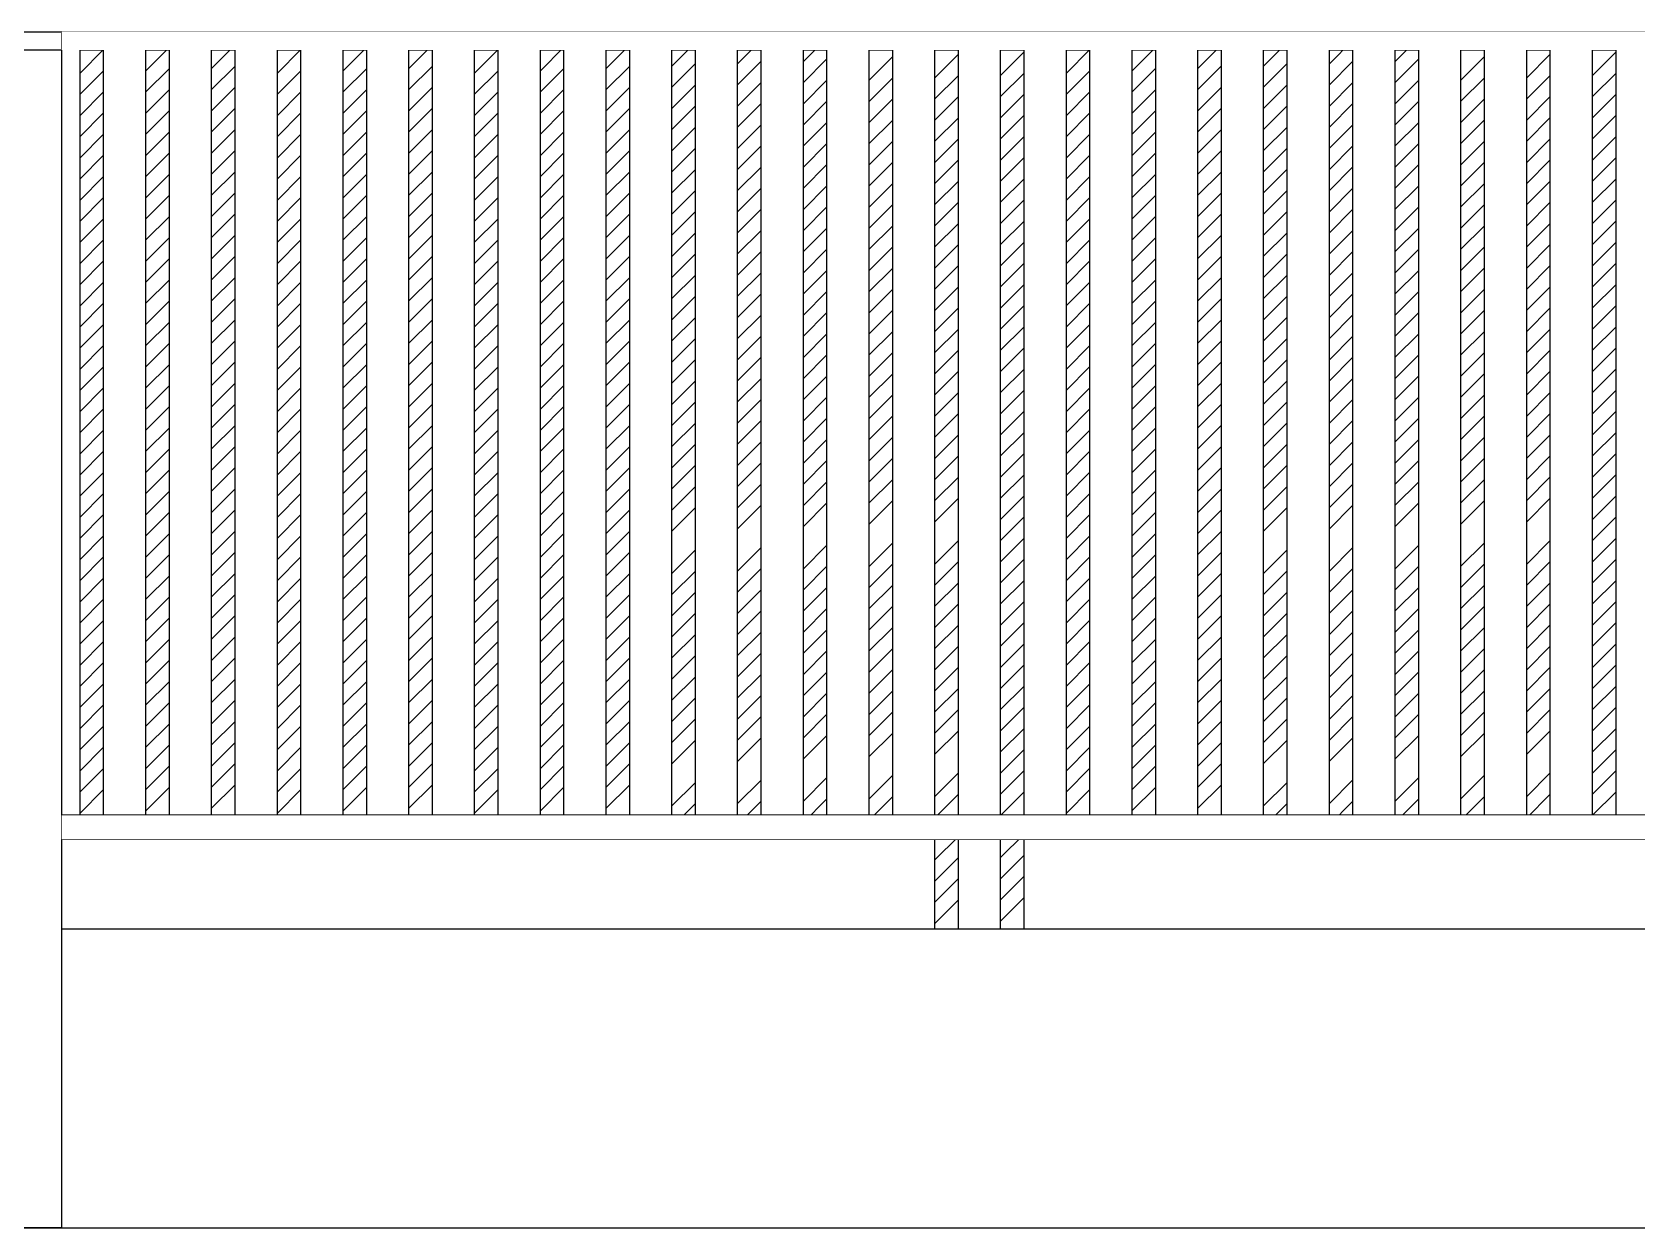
# Model space of a CAD drawing. Extents: x 104028 to 361637, y -78822 to 68782.
# Drawn here: x 329876 to 335246, y -65977 to -61977 of the extents above; entities that cross this region are included whole.
import ezdxf

# ---------------------------------------------------------------- set-up
doc = ezdxf.new("R2010")
doc.units = 0
doc.header["$LTSCALE"] = 1000
doc.header["$MEASUREMENT"] = 0
doc.set_wipeout_variables(frame=1)
doc.layers.add('GPSCOMMON', color=7, linetype='Continuous')
doc.layers.add('PUB_HATCH', color=8, linetype='Continuous')

# ---------------------------------------------------------------- blocks, each defined once
blk = doc.blocks.new('fawr')
blk.add_line((481240.6, 111811.9), (490240.6, 111811.9))
blk.add_lwpolyline([(490240.6, 111811.9), (495240.6, 111811.9)])
at = {"layer": 'GPSCOMMON'}
for p, q in [((490240.6, 113811.9), (497240.6, 113811.9)), ((490240.6, 113781.9), (488240.6, 113781.9)), ((490240.6, 111811.9), (490240.6, 113781.9)), ((490240.6, 112501.9), (495240.6, 112501.9)), ((490240.6, 112311.9), (495240.6, 112311.9)), ((490240.6, 111811.9), (488240.6, 111811.9))]:
    blk.add_line(p, q, dxfattribs=at)
for points in [[(490240.6, 113781.9), (490240.6, 113811.9), (481240.6, 113811.9), (481240.6, 113781.9), (488240.6, 113781.9)], [(490310.6, 112461.9), (490310.6, 113781.9), (490270.6, 113781.9), (490270.6, 112461.9)], [(490420.6, 112461.9), (490420.6, 113781.9), (490380.6, 113781.9), (490380.6, 112461.9)], [(490530.6, 112461.9), (490530.6, 113781.9), (490490.6, 113781.9), (490490.6, 112461.9)], [(490640.6, 112461.9), (490640.6, 113781.9), (490600.6, 113781.9), (490600.6, 112461.9)], [(490750.6, 112461.9), (490750.6, 113781.9), (490710.6, 113781.9), (490710.6, 112461.9)], [(490860.6, 112461.9), (490860.6, 113781.9), (490820.6, 113781.9), (490820.6, 112461.9)], [(490970.6, 112461.9), (490970.6, 113781.9), (490930.6, 113781.9), (490930.6, 112461.9)], [(491080.6, 112461.9), (491080.6, 113781.9), (491040.6, 113781.9), (491040.6, 112461.9)], [(491190.6, 112461.9), (491190.6, 113781.9), (491150.6, 113781.9), (491150.6, 112461.9)], [(491300.6, 112461.9), (491300.6, 113781.9), (491260.6, 113781.9), (491260.6, 112461.9)], [(491410.6, 112461.9), (491410.6, 113781.9), (491370.6, 113781.9), (491370.6, 112461.9)], [(491520.6, 112461.9), (491520.6, 113781.9), (491480.6, 113781.9), (491480.6, 112461.9)], [(491630.6, 112461.9), (491630.6, 113781.9), (491590.6, 113781.9), (491590.6, 112461.9)], [(491700.6, 112311.9), (491740.6, 112311.9), (491740.6, 113781.9), (491700.6, 113781.9), (491700.6, 112311.9)], [(491810.6, 112311.9), (491850.6, 112311.9), (491850.6, 113781.9), (491810.6, 113781.9), (491810.6, 112311.9)], [(491960.6, 112461.9), (491960.6, 113781.9), (491920.6, 113781.9), (491920.6, 112461.9)], [(492070.6, 112461.9), (492070.6, 113781.9), (492030.6, 113781.9), (492030.6, 112461.9)], [(492180.6, 112461.9), (492180.6, 113781.9), (492140.6, 113781.9), (492140.6, 112461.9)], [(492290.6, 112461.9), (492290.6, 113781.9), (492250.6, 113781.9), (492250.6, 112461.9)], [(492400.6, 112461.9), (492400.6, 113781.9), (492360.6, 113781.9), (492360.6, 112461.9)], [(492510.6, 112461.9), (492510.6, 113781.9), (492470.6, 113781.9), (492470.6, 112461.9)], [(492620.6, 112461.9), (492620.6, 113781.9), (492580.6, 113781.9), (492580.6, 112461.9)], [(492730.6, 112461.9), (492730.6, 113781.9), (492690.6, 113781.9), (492690.6, 112461.9)], [(492840.6, 112461.9), (492840.6, 113781.9), (492800.6, 113781.9), (492800.6, 112461.9)], [(495240.6, 112461.9), (495240.6, 112501.9), (490240.6, 112501.9), (490240.6, 112461.9), (495240.6, 112461.9)]]:
    blk.add_lwpolyline(points, dxfattribs=at)
at = {"layer": 'PUB_HATCH', "linetype": 'Continuous'}
for p, q in [((490270.6, 113742.6), (490310.6, 113782.6)), ((490380.6, 113746.6), (490420.6, 113786.6)), ((490490.6, 113750.5), (490530.6, 113790.5)), ((490600.6, 113742.6), (490640.6, 113782.6)), ((490710.6, 113746.6), (490750.6, 113786.6)), ((490820.6, 113750.5), (490860.6, 113790.5)), ((490930.6, 113742.6), (490970.6, 113782.6)), ((491040.6, 113746.6), (491080.6, 113786.6)), ((491150.6, 113750.5), (491190.6, 113790.5)), ((491260.6, 113754.4), (491300.6, 113794.4)), ((491370.6, 113758.4), (491410.6, 113798.4)), ((491480.6, 113762.3), (491520.6, 113802.3)), ((491810.6, 113738.7), (491850.6, 113778.7)), ((491920.6, 113742.7), (491960.6, 113782.7)), ((492030.6, 113746.6), (492070.6, 113786.6)), ((492140.6, 113750.5), (492180.6, 113790.5)), ((492250.6, 113754.5), (492290.6, 113794.5)), ((492360.6, 113758.4), (492400.6, 113798.4)), ((492470.6, 113762.4), (492510.6, 113802.4)), ((492800.6, 113738.8), (492840.6, 113778.8)), ((490380.6, 113711.2), (490420.6, 113751.2)), ((490490.6, 113715.1), (490530.6, 113755.1)), ((490710.6, 113711.2), (490750.6, 113751.2)), ((490820.6, 113715.1), (490860.6, 113755.1)), ((491040.6, 113711.2), (491080.6, 113751.2)), ((491150.6, 113715.1), (491190.6, 113755.1)), ((491260.6, 113719.1), (491300.6, 113759.1)), ((491370.6, 113723), (491410.6, 113763)), ((491480.6, 113726.9), (491520.6, 113766.9)), ((491590.6, 113730.9), (491630.6, 113770.9)), ((491700.6, 113734.8), (491740.6, 113774.8)), ((492030.6, 113711.3), (492070.6, 113751.3)), ((492140.6, 113715.2), (492180.6, 113755.2)), ((492250.6, 113719.1), (492290.6, 113759.1)), ((492360.6, 113723.1), (492400.6, 113763.1)), ((492470.6, 113727), (492510.6, 113767)), ((492580.6, 113730.9), (492620.6, 113770.9)), ((492690.6, 113734.9), (492730.6, 113774.9)), ((490270.6, 113707.3), (490310.6, 113747.3)), ((490600.6, 113707.3), (490640.6, 113747.3)), ((490930.6, 113707.3), (490970.6, 113747.3)), ((491260.6, 113683.7), (491300.6, 113723.7)), ((491370.6, 113687.7), (491410.6, 113727.7)), ((491480.6, 113691.6), (491520.6, 113731.6)), ((491590.6, 113695.5), (491630.6, 113735.5)), ((491700.6, 113699.5), (491740.6, 113739.5)), ((491810.6, 113703.4), (491850.6, 113743.4)), ((491920.6, 113707.3), (491960.6, 113747.3)), ((492250.6, 113683.8), (492290.6, 113723.8)), ((492360.6, 113687.7), (492400.6, 113727.7)), ((492470.6, 113691.6), (492510.6, 113731.6)), ((492580.6, 113695.6), (492620.6, 113735.6)), ((492690.6, 113699.5), (492730.6, 113739.5)), ((492800.6, 113703.4), (492840.6, 113743.4)), ((490270.6, 113671.9), (490310.6, 113711.9)), ((490380.6, 113675.9), (490420.6, 113715.9)), ((490490.6, 113679.8), (490530.6, 113719.8)), ((490600.6, 113671.9), (490640.6, 113711.9)), ((490710.6, 113675.9), (490750.6, 113715.9)), ((490820.6, 113679.8), (490860.6, 113719.8)), ((490930.6, 113671.9), (490970.6, 113711.9)), ((491040.6, 113675.9), (491080.6, 113715.9)), ((491150.6, 113679.8), (491190.6, 113719.8)), ((491480.6, 113656.2), (491520.6, 113696.2)), ((491590.6, 113660.2), (491630.6, 113700.2)), ((491700.6, 113664.1), (491740.6, 113704.1)), ((491810.6, 113668), (491850.6, 113708)), ((491920.6, 113672), (491960.6, 113712)), ((492030.6, 113675.9), (492070.6, 113715.9)), ((492140.6, 113679.8), (492180.6, 113719.8)), ((492470.6, 113656.3), (492510.6, 113696.3)), ((492580.6, 113660.2), (492620.6, 113700.2)), ((492690.6, 113664.2), (492730.6, 113704.2)), ((492800.6, 113668.1), (492840.6, 113708.1)), ((490270.6, 113636.6), (490310.6, 113676.6)), ((490380.6, 113640.5), (490420.6, 113680.5)), ((490490.6, 113644.4), (490530.6, 113684.4)), ((490600.6, 113636.6), (490640.6, 113676.6)), ((490710.6, 113640.5), (490750.6, 113680.5)), ((490820.6, 113644.4), (490860.6, 113684.4)), ((490930.6, 113636.6), (490970.6, 113676.6)), ((491040.6, 113640.5), (491080.6, 113680.5)), ((491150.6, 113644.4), (491190.6, 113684.4)), ((491260.6, 113648.4), (491300.6, 113688.4)), ((491370.6, 113652.3), (491410.6, 113692.3)), ((491810.6, 113632.7), (491850.6, 113672.7)), ((491920.6, 113636.6), (491960.6, 113676.6)), ((492030.6, 113640.5), (492070.6, 113680.5)), ((492140.6, 113644.5), (492180.6, 113684.5)), ((492250.6, 113648.4), (492290.6, 113688.4)), ((492360.6, 113652.4), (492400.6, 113692.4)), ((492800.6, 113632.7), (492840.6, 113672.7)), ((490380.6, 113605.1), (490420.6, 113645.1)), ((490490.6, 113609.1), (490530.6, 113649.1)), ((490710.6, 113605.1), (490750.6, 113645.1)), ((490820.6, 113609.1), (490860.6, 113649.1)), ((491040.6, 113605.1), (491080.6, 113645.1)), ((491150.6, 113609.1), (491190.6, 113649.1)), ((491260.6, 113613), (491300.6, 113653)), ((491370.6, 113616.9), (491410.6, 113656.9)), ((491480.6, 113620.9), (491520.6, 113660.9)), ((491590.6, 113624.8), (491630.6, 113664.8)), ((491700.6, 113628.7), (491740.6, 113668.7)), ((492030.6, 113605.2), (492070.6, 113645.2)), ((492140.6, 113609.1), (492180.6, 113649.1)), ((492250.6, 113613.1), (492290.6, 113653.1)), ((492360.6, 113617), (492400.6, 113657)), ((492470.6, 113620.9), (492510.6, 113660.9)), ((492580.6, 113624.9), (492620.6, 113664.9)), ((492690.6, 113628.8), (492730.6, 113668.8)), ((490270.6, 113601.2), (490310.6, 113641.2)), ((490600.6, 113601.2), (490640.6, 113641.2)), ((490930.6, 113601.2), (490970.6, 113641.2)), ((491260.6, 113577.7), (491300.6, 113617.7)), ((491370.6, 113581.6), (491410.6, 113621.6)), ((491480.6, 113585.5), (491520.6, 113625.5)), ((491590.6, 113589.5), (491630.6, 113629.5)), ((491700.6, 113593.4), (491740.6, 113633.4)), ((491810.6, 113597.3), (491850.6, 113637.3)), ((491920.6, 113601.3), (491960.6, 113641.3)), ((492250.6, 113577.7), (492290.6, 113617.7)), ((492360.6, 113581.6), (492400.6, 113621.6)), ((492470.6, 113585.6), (492510.6, 113625.6)), ((492580.6, 113589.5), (492620.6, 113629.5)), ((492690.6, 113593.4), (492730.6, 113633.4)), ((492800.6, 113597.4), (492840.6, 113637.4)), ((490270.6, 113565.9), (490310.6, 113605.9)), ((490380.6, 113569.8), (490420.6, 113609.8)), ((490490.6, 113573.7), (490530.6, 113613.7)), ((490600.6, 113565.9), (490640.6, 113605.9)), ((490710.6, 113569.8), (490750.6, 113609.8)), ((490820.6, 113573.7), (490860.6, 113613.7)), ((490930.6, 113565.9), (490970.6, 113605.9)), ((491040.6, 113569.8), (491080.6, 113609.8)), ((491150.6, 113573.7), (491190.6, 113613.7)), ((491480.6, 113550.2), (491520.6, 113590.2)), ((491590.6, 113554.1), (491630.6, 113594.1)), ((491700.6, 113558), (491740.6, 113598)), ((491810.6, 113562), (491850.6, 113602)), ((491920.6, 113565.9), (491960.6, 113605.9)), ((492030.6, 113569.8), (492070.6, 113609.8)), ((492140.6, 113573.8), (492180.6, 113613.8)), ((492470.6, 113550.2), (492510.6, 113590.2)), ((492580.6, 113554.2), (492620.6, 113594.2)), ((492690.6, 113558.1), (492730.6, 113598.1)), ((492800.6, 113562), (492840.6, 113602)), ((490270.6, 113530.5), (490310.6, 113570.5)), ((490380.6, 113534.4), (490420.6, 113574.4)), ((490490.6, 113538.4), (490530.6, 113578.4)), ((490600.6, 113530.5), (490640.6, 113570.5)), ((490710.6, 113534.4), (490750.6, 113574.4)), ((490820.6, 113538.4), (490860.6, 113578.4)), ((490930.6, 113530.5), (490970.6, 113570.5)), ((491040.6, 113534.4), (491080.6, 113574.4)), ((491150.6, 113538.4), (491190.6, 113578.4)), ((491260.6, 113542.3), (491300.6, 113582.3)), ((491370.6, 113546.2), (491410.6, 113586.2)), ((491700.6, 113522.7), (491740.6, 113562.7)), ((491810.6, 113526.6), (491850.6, 113566.6)), ((491920.6, 113530.5), (491960.6, 113570.5)), ((492030.6, 113534.5), (492070.6, 113574.5)), ((492140.6, 113538.4), (492180.6, 113578.4)), ((492250.6, 113542.4), (492290.6, 113582.4)), ((492360.6, 113546.3), (492400.6, 113586.3)), ((492690.6, 113522.7), (492730.6, 113562.7)), ((492800.6, 113526.7), (492840.6, 113566.7)), ((490270.6, 113495.1), (490310.6, 113535.1)), ((490380.6, 113499.1), (490420.6, 113539.1)), ((490490.6, 113503), (490530.6, 113543)), ((490600.6, 113495.1), (490640.6, 113535.1)), ((490710.6, 113499.1), (490750.6, 113539.1)), ((490820.6, 113503), (490860.6, 113543)), ((490930.6, 113495.1), (490970.6, 113535.1)), ((491040.6, 113499.1), (491080.6, 113539.1)), ((491150.6, 113503), (491190.6, 113543)), ((491260.6, 113506.9), (491300.6, 113546.9)), ((491370.6, 113510.9), (491410.6, 113550.9)), ((491480.6, 113514.8), (491520.6, 113554.8)), ((491590.6, 113518.7), (491630.6, 113558.7)), ((491920.6, 113495.2), (491960.6, 113535.2)), ((492030.6, 113499.1), (492070.6, 113539.1)), ((492140.6, 113503.1), (492180.6, 113543.1)), ((492250.6, 113507), (492290.6, 113547)), ((492360.6, 113510.9), (492400.6, 113550.9)), ((492470.6, 113514.9), (492510.6, 113554.9)), ((492580.6, 113518.8), (492620.6, 113558.8)), ((491260.6, 113471.6), (491300.6, 113511.6)), ((491370.6, 113475.5), (491410.6, 113515.5)), ((491480.6, 113479.5), (491520.6, 113519.5)), ((491590.6, 113483.4), (491630.6, 113523.4)), ((491700.6, 113487.3), (491740.6, 113527.3)), ((491810.6, 113491.3), (491850.6, 113531.3)), ((492250.6, 113471.6), (492290.6, 113511.6)), ((492360.6, 113475.6), (492400.6, 113515.6)), ((492470.6, 113479.5), (492510.6, 113519.5)), ((492580.6, 113483.4), (492620.6, 113523.4)), ((492690.6, 113487.4), (492730.6, 113527.4)), ((492800.6, 113491.3), (492840.6, 113531.3)), ((490270.6, 113459.8), (490310.6, 113499.8)), ((490380.6, 113463.7), (490420.6, 113503.7)), ((490490.6, 113467.7), (490530.6, 113507.7)), ((490600.6, 113459.8), (490640.6, 113499.8)), ((490710.6, 113463.7), (490750.6, 113503.7)), ((490820.6, 113467.7), (490860.6, 113507.7)), ((490930.6, 113459.8), (490970.6, 113499.8)), ((491040.6, 113463.7), (491080.6, 113503.7)), ((491150.6, 113467.7), (491190.6, 113507.7)), ((491480.6, 113444.1), (491520.6, 113484.1)), ((491590.6, 113448), (491630.6, 113488)), ((491700.6, 113452), (491740.6, 113492)), ((491810.6, 113455.9), (491850.6, 113495.9)), ((491920.6, 113459.8), (491960.6, 113499.8)), ((492030.6, 113463.8), (492070.6, 113503.8)), ((492140.6, 113467.7), (492180.6, 113507.7)), ((492470.6, 113444.2), (492510.6, 113484.2)), ((492580.6, 113448.1), (492620.6, 113488.1)), ((492690.6, 113452), (492730.6, 113492)), ((492800.6, 113456), (492840.6, 113496)), ((490270.6, 113424.4), (490310.6, 113464.4)), ((490380.6, 113428.4), (490420.6, 113468.4)), ((490490.6, 113432.3), (490530.6, 113472.3)), ((490600.6, 113424.4), (490640.6, 113464.4)), ((490710.6, 113428.4), (490750.6, 113468.4)), ((490820.6, 113432.3), (490860.6, 113472.3)), ((490930.6, 113424.4), (490970.6, 113464.4)), ((491040.6, 113428.4), (491080.6, 113468.4)), ((491150.6, 113432.3), (491190.6, 113472.3)), ((491260.6, 113436.2), (491300.6, 113476.2)), ((491370.6, 113440.2), (491410.6, 113480.2)), ((491700.6, 113416.6), (491740.6, 113456.6)), ((491810.6, 113420.5), (491850.6, 113460.5)), ((491920.6, 113424.5), (491960.6, 113464.5)), ((492030.6, 113428.4), (492070.6, 113468.4)), ((492140.6, 113432.4), (492180.6, 113472.4)), ((492250.6, 113436.3), (492290.6, 113476.3)), ((492360.6, 113440.2), (492400.6, 113480.2)), ((492690.6, 113416.7), (492730.6, 113456.7)), ((492800.6, 113420.6), (492840.6, 113460.6)), ((490270.6, 113389.1), (490310.6, 113429.1)), ((490380.6, 113393), (490420.6, 113433)), ((490490.6, 113396.9), (490530.6, 113436.9)), ((490600.6, 113389.1), (490640.6, 113429.1)), ((490710.6, 113393), (490750.6, 113433)), ((490820.6, 113396.9), (490860.6, 113436.9)), ((490930.6, 113389.1), (490970.6, 113429.1)), ((491040.6, 113393), (491080.6, 113433)), ((491150.6, 113396.9), (491190.6, 113436.9)), ((491260.6, 113400.9), (491300.6, 113440.9)), ((491370.6, 113404.8), (491410.6, 113444.8)), ((491480.6, 113408.7), (491520.6, 113448.7)), ((491590.6, 113412.7), (491630.6, 113452.7)), ((491920.6, 113389.1), (491960.6, 113429.1)), ((492030.6, 113393.1), (492070.6, 113433.1)), ((492140.6, 113397), (492180.6, 113437)), ((492250.6, 113400.9), (492290.6, 113440.9)), ((492360.6, 113404.9), (492400.6, 113444.9)), ((492470.6, 113408.8), (492510.6, 113448.8)), ((492580.6, 113412.7), (492620.6, 113452.7)), ((490490.6, 113361.6), (490530.6, 113401.6)), ((490820.6, 113361.6), (490860.6, 113401.6)), ((491150.6, 113361.6), (491190.6, 113401.6)), ((491260.6, 113365.5), (491300.6, 113405.5)), ((491370.6, 113369.5), (491410.6, 113409.5)), ((491480.6, 113373.4), (491520.6, 113413.4)), ((491590.6, 113377.3), (491630.6, 113417.3)), ((491700.6, 113381.3), (491740.6, 113421.3)), ((491810.6, 113385.2), (491850.6, 113425.2)), ((492140.6, 113361.6), (492180.6, 113401.6)), ((492250.6, 113365.6), (492290.6, 113405.6)), ((492360.6, 113369.5), (492400.6, 113409.5)), ((492470.6, 113373.4), (492510.6, 113413.4)), ((492580.6, 113377.4), (492620.6, 113417.4)), ((492690.6, 113381.3), (492730.6, 113421.3)), ((492800.6, 113385.2), (492840.6, 113425.2)), ((490270.6, 113353.7), (490310.6, 113393.7)), ((490380.6, 113357.7), (490420.6, 113397.7)), ((490600.6, 113353.7), (490640.6, 113393.7)), ((490710.6, 113357.7), (490750.6, 113397.7)), ((490930.6, 113353.7), (490970.6, 113393.7)), ((491040.6, 113357.7), (491080.6, 113397.7)), ((491370.6, 113334.1), (491410.6, 113374.1)), ((491480.6, 113338), (491520.6, 113378)), ((491590.6, 113342), (491630.6, 113382)), ((491700.6, 113345.9), (491740.6, 113385.9)), ((491810.6, 113349.8), (491850.6, 113389.8)), ((491920.6, 113353.8), (491960.6, 113393.8)), ((492030.6, 113357.7), (492070.6, 113397.7)), ((492360.6, 113334.2), (492400.6, 113374.2)), ((492470.6, 113338.1), (492510.6, 113378.1)), ((492580.6, 113342), (492620.6, 113382)), ((492690.6, 113346), (492730.6, 113386)), ((492800.6, 113349.9), (492840.6, 113389.9)), ((490270.6, 113318.4), (490310.6, 113358.4)), ((490380.6, 113322.3), (490420.6, 113362.3)), ((490490.6, 113326.2), (490530.6, 113366.2)), ((490600.6, 113318.4), (490640.6, 113358.4)), ((490710.6, 113322.3), (490750.6, 113362.3)), ((490820.6, 113326.2), (490860.6, 113366.2)), ((490930.6, 113318.4), (490970.6, 113358.4)), ((491040.6, 113322.3), (491080.6, 113362.3)), ((491150.6, 113326.2), (491190.6, 113366.2)), ((491260.6, 113330.2), (491300.6, 113370.2)), ((491700.6, 113310.5), (491740.6, 113350.5)), ((491810.6, 113314.5), (491850.6, 113354.5)), ((491920.6, 113318.4), (491960.6, 113358.4)), ((492030.6, 113322.4), (492070.6, 113362.4)), ((492140.6, 113326.3), (492180.6, 113366.3)), ((492250.6, 113330.2), (492290.6, 113370.2)), ((492690.6, 113310.6), (492730.6, 113350.6)), ((492800.6, 113314.5), (492840.6, 113354.5)), ((490270.6, 113283), (490310.6, 113323)), ((490380.6, 113286.9), (490420.6, 113326.9)), ((490490.6, 113290.9), (490530.6, 113330.9)), ((490600.6, 113283), (490640.6, 113323)), ((490710.6, 113286.9), (490750.6, 113326.9)), ((490820.6, 113290.9), (490860.6, 113330.9)), ((490930.6, 113283), (490970.6, 113323)), ((491040.6, 113286.9), (491080.6, 113326.9)), ((491150.6, 113290.9), (491190.6, 113330.9)), ((491260.6, 113294.8), (491300.6, 113334.8)), ((491370.6, 113298.7), (491410.6, 113338.7)), ((491480.6, 113302.7), (491520.6, 113342.7)), ((491590.6, 113306.6), (491630.6, 113346.6)), ((491920.6, 113283.1), (491960.6, 113323.1)), ((492030.6, 113287), (492070.6, 113327)), ((492140.6, 113290.9), (492180.6, 113330.9)), ((492250.6, 113294.9), (492290.6, 113334.9)), ((492360.6, 113298.8), (492400.6, 113338.8)), ((492470.6, 113302.7), (492510.6, 113342.7)), ((492580.6, 113306.7), (492620.6, 113346.7)), ((490490.6, 113255.5), (490530.6, 113295.5)), ((490820.6, 113255.5), (490860.6, 113295.5)), ((491150.6, 113255.5), (491190.6, 113295.5)), ((491260.6, 113259.5), (491300.6, 113299.5)), ((491370.6, 113263.4), (491410.6, 113303.4)), ((491480.6, 113267.3), (491520.6, 113307.3)), ((491590.6, 113271.3), (491630.6, 113311.3)), ((491700.6, 113275.2), (491740.6, 113315.2)), ((491810.6, 113279.1), (491850.6, 113319.1)), ((492140.6, 113255.6), (492180.6, 113295.6)), ((492250.6, 113259.5), (492290.6, 113299.5)), ((492360.6, 113263.4), (492400.6, 113303.4)), ((492470.6, 113267.4), (492510.6, 113307.4)), ((492580.6, 113271.3), (492620.6, 113311.3)), ((492690.6, 113275.2), (492730.6, 113315.2)), ((492800.6, 113279.2), (492840.6, 113319.2)), ((490270.6, 113247.7), (490310.6, 113287.7)), ((490380.6, 113251.6), (490420.6, 113291.6)), ((490600.6, 113247.7), (490640.6, 113287.7)), ((490710.6, 113251.6), (490750.6, 113291.6)), ((490930.6, 113247.7), (490970.6, 113287.7)), ((491040.6, 113251.6), (491080.6, 113291.6)), ((491370.6, 113228), (491410.6, 113268)), ((491480.6, 113232), (491520.6, 113272)), ((491590.6, 113235.9), (491630.6, 113275.9)), ((491700.6, 113239.8), (491740.6, 113279.8)), ((491810.6, 113243.8), (491850.6, 113283.8)), ((491920.6, 113247.7), (491960.6, 113287.7)), ((492030.6, 113251.6), (492070.6, 113291.6)), ((492360.6, 113228.1), (492400.6, 113268.1)), ((492470.6, 113232), (492510.6, 113272)), ((492580.6, 113236), (492620.6, 113276)), ((492690.6, 113239.9), (492730.6, 113279.9)), ((492800.6, 113243.8), (492840.6, 113283.8)), ((490270.6, 113212.3), (490310.6, 113252.3)), ((490380.6, 113216.2), (490420.6, 113256.2)), ((490490.6, 113220.2), (490530.6, 113260.2)), ((490600.6, 113212.3), (490640.6, 113252.3)), ((490710.6, 113216.2), (490750.6, 113256.2)), ((490820.6, 113220.2), (490860.6, 113260.2)), ((490930.6, 113212.3), (490970.6, 113252.3)), ((491040.6, 113216.2), (491080.6, 113256.2)), ((491150.6, 113220.2), (491190.6, 113260.2)), ((491260.6, 113224.1), (491300.6, 113264.1)), ((491590.6, 113200.5), (491630.6, 113240.5)), ((491700.6, 113204.5), (491740.6, 113244.5)), ((491810.6, 113208.4), (491850.6, 113248.4)), ((491920.6, 113212.4), (491960.6, 113252.4)), ((492030.6, 113216.3), (492070.6, 113256.3)), ((492140.6, 113220.2), (492180.6, 113260.2)), ((492250.6, 113224.2), (492290.6, 113264.2)), ((492580.6, 113200.6), (492620.6, 113240.6)), ((492690.6, 113204.5), (492730.6, 113244.5)), ((492800.6, 113208.5), (492840.6, 113248.5)), ((490270.6, 113176.9), (490310.6, 113216.9)), ((490380.6, 113180.9), (490420.6, 113220.9)), ((490490.6, 113184.8), (490530.6, 113224.8)), ((490600.6, 113176.9), (490640.6, 113216.9)), ((490710.6, 113180.9), (490750.6, 113220.9)), ((490820.6, 113184.8), (490860.6, 113224.8)), ((490930.6, 113176.9), (490970.6, 113216.9)), ((491040.6, 113180.9), (491080.6, 113220.9)), ((491150.6, 113184.8), (491190.6, 113224.8)), ((491260.6, 113188.7), (491300.6, 113228.7)), ((491370.6, 113192.7), (491410.6, 113232.7)), ((491480.6, 113196.6), (491520.6, 113236.6)), ((491810.6, 113173.1), (491850.6, 113213.1)), ((491920.6, 113177), (491960.6, 113217)), ((492030.6, 113180.9), (492070.6, 113220.9)), ((492140.6, 113184.9), (492180.6, 113224.9)), ((492250.6, 113188.8), (492290.6, 113228.8)), ((492360.6, 113192.7), (492400.6, 113232.7)), ((492470.6, 113196.7), (492510.6, 113236.7)), ((492800.6, 113173.1), (492840.6, 113213.1)), ((490490.6, 113149.5), (490530.6, 113189.5)), ((490820.6, 113149.5), (490860.6, 113189.5)), ((491150.6, 113149.5), (491190.6, 113189.5)), ((491260.6, 113153.4), (491300.6, 113193.4)), ((491370.6, 113157.3), (491410.6, 113197.3)), ((491480.6, 113161.3), (491520.6, 113201.3)), ((491590.6, 113165.2), (491630.6, 113205.2)), ((491700.6, 113169.1), (491740.6, 113209.1)), ((492140.6, 113149.5), (492180.6, 113189.5)), ((492250.6, 113153.4), (492290.6, 113193.4)), ((492360.6, 113157.4), (492400.6, 113197.4)), ((492470.6, 113161.3), (492510.6, 113201.3)), ((492580.6, 113165.2), (492620.6, 113205.2)), ((492690.6, 113169.2), (492730.6, 113209.2)), ((490270.6, 113141.6), (490310.6, 113181.6)), ((490380.6, 113145.5), (490420.6, 113185.5)), ((490600.6, 113141.6), (490640.6, 113181.6)), ((490710.6, 113145.5), (490750.6, 113185.5)), ((490930.6, 113141.6), (490970.6, 113181.6)), ((491040.6, 113145.5), (491080.6, 113185.5)), ((491370.6, 113122), (491410.6, 113162)), ((491480.6, 113125.9), (491520.6, 113165.9)), ((491590.6, 113129.8), (491630.6, 113169.8)), ((491700.6, 113133.8), (491740.6, 113173.8)), ((491810.6, 113137.7), (491850.6, 113177.7)), ((491920.6, 113141.6), (491960.6, 113181.6)), ((492030.6, 113145.6), (492070.6, 113185.6)), ((492360.6, 113122), (492400.6, 113162)), ((492470.6, 113126), (492510.6, 113166)), ((492580.6, 113129.9), (492620.6, 113169.9)), ((492690.6, 113133.8), (492730.6, 113173.8)), ((492800.6, 113137.8), (492840.6, 113177.8)), ((490270.6, 113106.2), (490310.6, 113146.2)), ((490380.6, 113110.2), (490420.6, 113150.2)), ((490490.6, 113114.1), (490530.6, 113154.1)), ((490600.6, 113106.2), (490640.6, 113146.2)), ((490710.6, 113110.2), (490750.6, 113150.2)), ((490820.6, 113114.1), (490860.6, 113154.1)), ((490930.6, 113106.2), (490970.6, 113146.2)), ((491040.6, 113110.2), (491080.6, 113150.2)), ((491150.6, 113114.1), (491190.6, 113154.1)), ((491260.6, 113118), (491300.6, 113158)), ((491590.6, 113094.5), (491630.6, 113134.5)), ((491700.6, 113098.4), (491740.6, 113138.4)), ((491810.6, 113102.4), (491850.6, 113142.4)), ((491920.6, 113106.3), (491960.6, 113146.3)), ((492030.6, 113110.2), (492070.6, 113150.2)), ((492140.6, 113114.2), (492180.6, 113154.2)), ((492250.6, 113118.1), (492290.6, 113158.1)), ((492580.6, 113094.5), (492620.6, 113134.5)), ((492690.6, 113098.5), (492730.6, 113138.5)), ((492800.6, 113102.4), (492840.6, 113142.4)), ((490270.6, 113070.9), (490310.6, 113110.9)), ((490380.6, 113074.8), (490420.6, 113114.8)), ((490490.6, 113078.7), (490530.6, 113118.7)), ((490600.6, 113070.9), (490640.6, 113110.9)), ((490710.6, 113074.8), (490750.6, 113114.8)), ((490820.6, 113078.7), (490860.6, 113118.7)), ((490930.6, 113070.9), (490970.6, 113110.9)), ((491040.6, 113074.8), (491080.6, 113114.8)), ((491150.6, 113078.7), (491190.6, 113118.7)), ((491260.6, 113082.7), (491300.6, 113122.7)), ((491370.6, 113086.6), (491410.6, 113126.6)), ((491480.6, 113090.5), (491520.6, 113130.5)), ((491810.6, 113067), (491850.6, 113107)), ((491920.6, 113070.9), (491960.6, 113110.9)), ((492030.6, 113074.9), (492070.6, 113114.9)), ((492140.6, 113078.8), (492180.6, 113118.8)), ((492250.6, 113082.7), (492290.6, 113122.7)), ((492360.6, 113086.7), (492400.6, 113126.7)), ((492470.6, 113090.6), (492510.6, 113130.6)), ((492800.6, 113067), (492840.6, 113107)), ((490380.6, 113039.5), (490420.6, 113079.5)), ((490490.6, 113043.4), (490530.6, 113083.4)), ((490710.6, 113039.5), (490750.6, 113079.5)), ((490820.6, 113043.4), (490860.6, 113083.4)), ((491040.6, 113039.5), (491080.6, 113079.5)), ((491150.6, 113043.4), (491190.6, 113083.4)), ((491260.6, 113047.3), (491300.6, 113087.3)), ((491370.6, 113051.3), (491410.6, 113091.3)), ((491480.6, 113055.2), (491520.6, 113095.2)), ((491590.6, 113059.1), (491630.6, 113099.1)), ((491700.6, 113063.1), (491740.6, 113103.1)), ((492030.6, 113039.5), (492070.6, 113079.5)), ((492140.6, 113043.4), (492180.6, 113083.4)), ((492250.6, 113047.4), (492290.6, 113087.4)), ((492360.6, 113051.3), (492400.6, 113091.3)), ((492470.6, 113055.2), (492510.6, 113095.2)), ((492580.6, 113059.2), (492620.6, 113099.2)), ((492690.6, 113063.1), (492730.6, 113103.1)), ((490270.6, 113035.5), (490310.6, 113075.5)), ((490600.6, 113035.5), (490640.6, 113075.5)), ((490930.6, 113035.5), (490970.6, 113075.5)), ((491260.6, 113012), (491300.6, 113052)), ((491370.6, 113015.9), (491410.6, 113055.9)), ((491480.6, 113019.8), (491520.6, 113059.8)), ((491590.6, 113023.8), (491630.6, 113063.8)), ((491700.6, 113027.7), (491740.6, 113067.7)), ((491810.6, 113031.6), (491850.6, 113071.6)), ((491920.6, 113035.6), (491960.6, 113075.6)), ((492250.6, 113012), (492290.6, 113052)), ((492360.6, 113016), (492400.6, 113056)), ((492470.6, 113019.9), (492510.6, 113059.9)), ((492580.6, 113023.8), (492620.6, 113063.8)), ((492690.6, 113027.8), (492730.6, 113067.8)), ((492800.6, 113031.7), (492840.6, 113071.7)), ((490270.6, 113000.2), (490310.6, 113040.2)), ((490380.6, 113004.1), (490420.6, 113044.1)), ((490490.6, 113008), (490530.6, 113048)), ((490600.6, 113000.2), (490640.6, 113040.2)), ((490710.6, 113004.1), (490750.6, 113044.1)), ((490820.6, 113008), (490860.6, 113048)), ((490930.6, 113000.2), (490970.6, 113040.2)), ((491040.6, 113004.1), (491080.6, 113044.1)), ((491150.6, 113008), (491190.6, 113048)), ((491590.6, 112988.4), (491630.6, 113028.4)), ((491700.6, 112992.4), (491740.6, 113032.4)), ((491810.6, 112996.3), (491850.6, 113036.3)), ((491920.6, 113000.2), (491960.6, 113040.2)), ((492030.6, 113004.2), (492070.6, 113044.2)), ((492140.6, 113008.1), (492180.6, 113048.1)), ((492580.6, 112988.5), (492620.6, 113028.5)), ((492690.6, 112992.4), (492730.6, 113032.4)), ((492800.6, 112996.3), (492840.6, 113036.3)), ((490270.6, 112964.8), (490310.6, 113004.8)), ((490380.6, 112968.7), (490420.6, 113008.7)), ((490490.6, 112972.7), (490530.6, 113012.7)), ((490600.6, 112964.8), (490640.6, 113004.8)), ((490710.6, 112968.7), (490750.6, 113008.7)), ((490820.6, 112972.7), (490860.6, 113012.7)), ((490930.6, 112964.8), (490970.6, 113004.8)), ((491040.6, 112968.7), (491080.6, 113008.7)), ((491150.6, 112972.7), (491190.6, 113012.7)), ((491260.6, 112976.6), (491300.6, 113016.6)), ((491370.6, 112980.5), (491410.6, 113020.5)), ((491480.6, 112984.5), (491520.6, 113024.5)), ((491810.6, 112960.9), (491850.6, 113000.9)), ((491920.6, 112964.9), (491960.6, 113004.9)), ((492030.6, 112968.8), (492070.6, 113008.8)), ((492140.6, 112972.7), (492180.6, 113012.7)), ((492250.6, 112976.7), (492290.6, 113016.7)), ((492360.6, 112980.6), (492400.6, 113020.6)), ((492470.6, 112984.5), (492510.6, 113024.5)), ((492800.6, 112961), (492840.6, 113001)), ((490380.6, 112933.4), (490420.6, 112973.4)), ((490490.6, 112937.3), (490530.6, 112977.3)), ((490710.6, 112933.4), (490750.6, 112973.4)), ((490820.6, 112937.3), (490860.6, 112977.3)), ((491040.6, 112933.4), (491080.6, 112973.4)), ((491150.6, 112937.3), (491190.6, 112977.3)), ((492030.6, 112933.4), (492070.6, 112973.4)), ((492140.6, 112937.4), (492180.6, 112977.4)), ((490270.6, 112929.5), (490310.6, 112969.5)), ((490600.6, 112929.5), (490640.6, 112969.5)), ((490930.6, 112929.5), (490970.6, 112969.5)), ((491260.6, 112905.9), (491300.6, 112945.9)), ((491370.6, 112909.8), (491410.6, 112949.8)), ((491480.6, 112913.8), (491520.6, 112953.8)), ((491590.6, 112917.7), (491630.6, 112957.7)), ((491700.6, 112921.6), (491740.6, 112961.6)), ((491810.6, 112925.6), (491850.6, 112965.6)), ((491920.6, 112929.5), (491960.6, 112969.5)), ((492250.6, 112906), (492290.6, 112946)), ((492360.6, 112909.9), (492400.6, 112949.9)), ((492470.6, 112913.8), (492510.6, 112953.8)), ((492580.6, 112917.8), (492620.6, 112957.8)), ((492690.6, 112921.7), (492730.6, 112961.7)), ((492800.6, 112925.6), (492840.6, 112965.6)), ((490270.6, 112894.1), (490310.6, 112934.1)), ((490380.6, 112898), (490420.6, 112938)), ((490490.6, 112902), (490530.6, 112942)), ((490600.6, 112894.1), (490640.6, 112934.1)), ((490710.6, 112898), (490750.6, 112938)), ((490820.6, 112902), (490860.6, 112942)), ((490930.6, 112894.1), (490970.6, 112934.1)), ((491040.6, 112898), (491080.6, 112938)), ((491150.6, 112902), (491190.6, 112942)), ((491480.6, 112878.4), (491520.6, 112918.4)), ((491590.6, 112882.4), (491630.6, 112922.4)), ((491700.6, 112886.3), (491740.6, 112926.3)), ((491810.6, 112890.2), (491850.6, 112930.2)), ((491920.6, 112894.2), (491960.6, 112934.2)), ((492030.6, 112898.1), (492070.6, 112938.1)), ((492140.6, 112902), (492180.6, 112942)), ((492470.6, 112878.5), (492510.6, 112918.5)), ((492580.6, 112882.4), (492620.6, 112922.4)), ((492690.6, 112886.3), (492730.6, 112926.3)), ((492800.6, 112890.3), (492840.6, 112930.3)), ((490270.6, 112858.7), (490310.6, 112898.7)), ((490380.6, 112862.7), (490420.6, 112902.7)), ((490490.6, 112866.6), (490530.6, 112906.6)), ((490600.6, 112858.7), (490640.6, 112898.7)), ((490710.6, 112862.7), (490750.6, 112902.7)), ((490820.6, 112866.6), (490860.6, 112906.6)), ((490930.6, 112858.7), (490970.6, 112898.7)), ((491040.6, 112862.7), (491080.6, 112902.7)), ((491150.6, 112866.6), (491190.6, 112906.6)), ((491260.6, 112870.5), (491300.6, 112910.5)), ((491370.6, 112874.5), (491410.6, 112914.5)), ((491700.6, 112850.9), (491740.6, 112890.9)), ((491810.6, 112854.9), (491850.6, 112894.9)), ((491920.6, 112858.8), (491960.6, 112898.8)), ((492030.6, 112862.7), (492070.6, 112902.7)), ((492140.6, 112866.7), (492180.6, 112906.7)), ((492250.6, 112870.6), (492290.6, 112910.6)), ((492360.6, 112874.5), (492400.6, 112914.5)), ((492690.6, 112851), (492730.6, 112891)), ((492800.6, 112854.9), (492840.6, 112894.9)), ((490380.6, 112827.3), (490420.6, 112867.3)), ((490490.6, 112831.3), (490530.6, 112871.3)), ((490710.6, 112827.3), (490750.6, 112867.3)), ((490820.6, 112831.3), (490860.6, 112871.3)), ((491040.6, 112827.3), (491080.6, 112867.3)), ((491150.6, 112831.3), (491190.6, 112871.3)), ((491260.6, 112835.2), (491300.6, 112875.2)), ((491370.6, 112839.1), (491410.6, 112879.1)), ((491480.6, 112843.1), (491520.6, 112883.1)), ((491590.6, 112847), (491630.6, 112887)), ((492030.6, 112827.4), (492070.6, 112867.4)), ((492140.6, 112831.3), (492180.6, 112871.3)), ((492250.6, 112835.2), (492290.6, 112875.2)), ((492360.6, 112839.2), (492400.6, 112879.2)), ((492470.6, 112843.1), (492510.6, 112883.1)), ((492580.6, 112847), (492620.6, 112887)), ((490270.6, 112823.4), (490310.6, 112863.4)), ((490600.6, 112823.4), (490640.6, 112863.4)), ((490930.6, 112823.4), (490970.6, 112863.4)), ((491260.6, 112799.8), (491300.6, 112839.8)), ((491370.6, 112803.8), (491410.6, 112843.8)), ((491480.6, 112807.7), (491520.6, 112847.7)), ((491590.6, 112811.6), (491630.6, 112851.6)), ((491700.6, 112815.6), (491740.6, 112855.6)), ((491810.6, 112819.5), (491850.6, 112859.5)), ((491920.6, 112823.4), (491960.6, 112863.4)), ((492250.6, 112799.9), (492290.6, 112839.9)), ((492360.6, 112803.8), (492400.6, 112843.8)), ((492470.6, 112807.8), (492510.6, 112847.8)), ((492580.6, 112811.7), (492620.6, 112851.7)), ((492690.6, 112815.6), (492730.6, 112855.6)), ((492800.6, 112819.6), (492840.6, 112859.6)), ((490270.6, 112788), (490310.6, 112828)), ((490380.6, 112792), (490420.6, 112832)), ((490490.6, 112795.9), (490530.6, 112835.9)), ((490600.6, 112788), (490640.6, 112828)), ((490710.6, 112792), (490750.6, 112832)), ((490820.6, 112795.9), (490860.6, 112835.9)), ((490930.6, 112788), (490970.6, 112828)), ((491040.6, 112792), (491080.6, 112832)), ((491150.6, 112795.9), (491190.6, 112835.9)), ((491480.6, 112772.4), (491520.6, 112812.4)), ((491590.6, 112776.3), (491630.6, 112816.3)), ((491700.6, 112780.2), (491740.6, 112820.2)), ((491810.6, 112784.2), (491850.6, 112824.2)), ((491920.6, 112788.1), (491960.6, 112828.1)), ((492030.6, 112792), (492070.6, 112832)), ((492140.6, 112796), (492180.6, 112836)), ((492470.6, 112772.4), (492510.6, 112812.4)), ((492580.6, 112776.3), (492620.6, 112816.3)), ((492690.6, 112780.3), (492730.6, 112820.3)), ((492800.6, 112784.2), (492840.6, 112824.2)), ((490270.6, 112752.7), (490310.6, 112792.7)), ((490380.6, 112756.6), (490420.6, 112796.6)), ((490490.6, 112760.5), (490530.6, 112800.5)), ((490600.6, 112752.7), (490640.6, 112792.7)), ((490710.6, 112756.6), (490750.6, 112796.6)), ((490820.6, 112760.5), (490860.6, 112800.5)), ((490930.6, 112752.7), (490970.6, 112792.7)), ((491040.6, 112756.6), (491080.6, 112796.6)), ((491150.6, 112760.5), (491190.6, 112800.5)), ((491260.6, 112764.5), (491300.6, 112804.5)), ((491370.6, 112768.4), (491410.6, 112808.4)), ((491700.6, 112744.9), (491740.6, 112784.9)), ((491810.6, 112748.8), (491850.6, 112788.8)), ((491920.6, 112752.7), (491960.6, 112792.7)), ((492030.6, 112756.7), (492070.6, 112796.7)), ((492140.6, 112760.6), (492180.6, 112800.6)), ((492250.6, 112764.5), (492290.6, 112804.5)), ((492360.6, 112768.5), (492400.6, 112808.5)), ((492690.6, 112744.9), (492730.6, 112784.9)), ((492800.6, 112748.8), (492840.6, 112788.8)), ((490270.6, 112717.3), (490310.6, 112757.3)), ((490380.6, 112721.3), (490420.6, 112761.3)), ((490490.6, 112725.2), (490530.6, 112765.2)), ((490600.6, 112717.3), (490640.6, 112757.3)), ((490710.6, 112721.3), (490750.6, 112761.3)), ((490820.6, 112725.2), (490860.6, 112765.2)), ((490930.6, 112717.3), (490970.6, 112757.3)), ((491040.6, 112721.3), (491080.6, 112761.3)), ((491150.6, 112725.2), (491190.6, 112765.2)), ((491260.6, 112729.1), (491300.6, 112769.1)), ((491370.6, 112733.1), (491410.6, 112773.1)), ((491480.6, 112737), (491520.6, 112777)), ((491590.6, 112740.9), (491630.6, 112780.9)), ((491920.6, 112717.4), (491960.6, 112757.4)), ((492030.6, 112721.3), (492070.6, 112761.3)), ((492140.6, 112725.2), (492180.6, 112765.2)), ((492250.6, 112729.2), (492290.6, 112769.2)), ((492360.6, 112733.1), (492400.6, 112773.1)), ((492470.6, 112737), (492510.6, 112777)), ((492580.6, 112741), (492620.6, 112781)), ((490490.6, 112689.8), (490530.6, 112729.8)), ((490820.6, 112689.8), (490860.6, 112729.8)), ((491150.6, 112689.8), (491190.6, 112729.8)), ((491260.6, 112693.8), (491300.6, 112733.8)), ((491370.6, 112697.7), (491410.6, 112737.7)), ((491480.6, 112701.6), (491520.6, 112741.6)), ((491590.6, 112705.6), (491630.6, 112745.6)), ((491700.6, 112709.5), (491740.6, 112749.5)), ((491810.6, 112713.4), (491850.6, 112753.4)), ((492140.6, 112689.9), (492180.6, 112729.9)), ((492250.6, 112693.8), (492290.6, 112733.8)), ((492360.6, 112697.8), (492400.6, 112737.8)), ((492470.6, 112701.7), (492510.6, 112741.7)), ((492580.6, 112705.6), (492620.6, 112745.6)), ((492690.6, 112709.6), (492730.6, 112749.6)), ((492800.6, 112713.5), (492840.6, 112753.5)), ((490270.6, 112682), (490310.6, 112722)), ((490380.6, 112685.9), (490420.6, 112725.9)), ((490600.6, 112682), (490640.6, 112722)), ((490710.6, 112685.9), (490750.6, 112725.9)), ((490930.6, 112682), (490970.6, 112722)), ((491040.6, 112685.9), (491080.6, 112725.9)), ((491480.6, 112666.3), (491520.6, 112706.3)), ((491590.6, 112670.2), (491630.6, 112710.2)), ((491700.6, 112674.2), (491740.6, 112714.2)), ((491810.6, 112678.1), (491850.6, 112718.1)), ((491920.6, 112682), (491960.6, 112722)), ((492030.6, 112686), (492070.6, 112726)), ((492470.6, 112666.3), (492510.6, 112706.3)), ((492580.6, 112670.3), (492620.6, 112710.3)), ((492690.6, 112674.2), (492730.6, 112714.2)), ((492800.6, 112678.1), (492840.6, 112718.1)), ((490270.6, 112646.6), (490310.6, 112686.6)), ((490380.6, 112650.5), (490420.6, 112690.5)), ((490490.6, 112654.5), (490530.6, 112694.5)), ((490600.6, 112646.6), (490640.6, 112686.6)), ((490710.6, 112650.5), (490750.6, 112690.5)), ((490820.6, 112654.5), (490860.6, 112694.5)), ((490930.6, 112646.6), (490970.6, 112686.6)), ((491040.6, 112650.5), (491080.6, 112690.5)), ((491150.6, 112654.5), (491190.6, 112694.5)), ((491260.6, 112658.4), (491300.6, 112698.4)), ((491370.6, 112662.4), (491410.6, 112702.4)), ((491700.6, 112638.8), (491740.6, 112678.8)), ((491810.6, 112642.7), (491850.6, 112682.7)), ((491920.6, 112646.7), (491960.6, 112686.7)), ((492030.6, 112650.6), (492070.6, 112690.6)), ((492140.6, 112654.5), (492180.6, 112694.5)), ((492250.6, 112658.5), (492290.6, 112698.5)), ((492360.6, 112662.4), (492400.6, 112702.4)), ((492690.6, 112638.8), (492730.6, 112678.8)), ((492800.6, 112642.8), (492840.6, 112682.8)), ((490270.6, 112611.3), (490310.6, 112651.3)), ((490380.6, 112615.2), (490420.6, 112655.2)), ((490490.6, 112619.1), (490530.6, 112659.1)), ((490600.6, 112611.3), (490640.6, 112651.3)), ((490710.6, 112615.2), (490750.6, 112655.2)), ((490820.6, 112619.1), (490860.6, 112659.1)), ((490930.6, 112611.3), (490970.6, 112651.3)), ((491040.6, 112615.2), (491080.6, 112655.2)), ((491150.6, 112619.1), (491190.6, 112659.1)), ((491260.6, 112623.1), (491300.6, 112663.1)), ((491370.6, 112627), (491410.6, 112667)), ((491480.6, 112630.9), (491520.6, 112670.9)), ((491590.6, 112634.9), (491630.6, 112674.9)), ((491920.6, 112611.3), (491960.6, 112651.3)), ((492030.6, 112615.2), (492070.6, 112655.2)), ((492140.6, 112619.2), (492180.6, 112659.2)), ((492250.6, 112623.1), (492290.6, 112663.1)), ((492360.6, 112627), (492400.6, 112667)), ((492470.6, 112631), (492510.6, 112671)), ((492580.6, 112634.9), (492620.6, 112674.9)), ((490490.6, 112583.8), (490530.6, 112623.8)), ((490820.6, 112583.8), (490860.6, 112623.8)), ((491150.6, 112583.8), (491190.6, 112623.8)), ((491260.6, 112587.7), (491300.6, 112627.7)), ((491370.6, 112591.6), (491410.6, 112631.6)), ((491480.6, 112595.6), (491520.6, 112635.6)), ((491590.6, 112599.5), (491630.6, 112639.5)), ((491700.6, 112603.4), (491740.6, 112643.4)), ((491810.6, 112607.4), (491850.6, 112647.4)), ((492140.6, 112583.8), (492180.6, 112623.8)), ((492250.6, 112587.8), (492290.6, 112627.8)), ((492360.6, 112591.7), (492400.6, 112631.7)), ((492470.6, 112595.6), (492510.6, 112635.6)), ((492580.6, 112599.6), (492620.6, 112639.6)), ((492690.6, 112603.5), (492730.6, 112643.5)), ((492800.6, 112607.4), (492840.6, 112647.4)), ((490270.6, 112575.9), (490310.6, 112615.9)), ((490380.6, 112579.8), (490420.6, 112619.8)), ((490600.6, 112575.9), (490640.6, 112615.9)), ((490710.6, 112579.8), (490750.6, 112619.8)), ((490930.6, 112575.9), (490970.6, 112615.9)), ((491040.6, 112579.8), (491080.6, 112619.8)), ((491810.6, 112572), (491850.6, 112612)), ((491920.6, 112576), (491960.6, 112616)), ((492030.6, 112579.9), (492070.6, 112619.9)), ((492800.6, 112572.1), (492840.6, 112612.1)), ((490270.6, 112540.5), (490310.6, 112580.5)), ((490380.6, 112544.5), (490420.6, 112584.5)), ((490490.6, 112548.4), (490530.6, 112588.4)), ((490600.6, 112540.5), (490640.6, 112580.5)), ((490710.6, 112544.5), (490750.6, 112584.5)), ((490820.6, 112548.4), (490860.6, 112588.4)), ((490930.6, 112540.5), (490970.6, 112580.5)), ((491040.6, 112544.5), (491080.6, 112584.5)), ((491150.6, 112548.4), (491190.6, 112588.4)), ((491590.6, 112528.8), (491630.6, 112568.8)), ((491700.6, 112532.7), (491740.6, 112572.7)), ((491810.6, 112536.7), (491850.6, 112576.7)), ((491920.6, 112540.6), (491960.6, 112580.6)), ((492030.6, 112544.5), (492070.6, 112584.5)), ((492140.6, 112548.5), (492180.6, 112588.5)), ((492580.6, 112528.8), (492620.6, 112568.8)), ((492690.6, 112532.8), (492730.6, 112572.8)), ((492800.6, 112536.7), (492840.6, 112576.7)), ((490270.6, 112505.2), (490310.6, 112545.2)), ((490380.6, 112509.1), (490420.6, 112549.1)), ((490490.6, 112513.1), (490530.6, 112553.1)), ((490600.6, 112505.2), (490640.6, 112545.2)), ((490710.6, 112509.1), (490750.6, 112549.1)), ((490820.6, 112513.1), (490860.6, 112553.1)), ((490930.6, 112505.2), (490970.6, 112545.2)), ((491040.6, 112509.1), (491080.6, 112549.1)), ((491150.6, 112513.1), (491190.6, 112553.1)), ((491260.6, 112517), (491300.6, 112557)), ((491370.6, 112520.9), (491410.6, 112560.9)), ((491480.6, 112524.9), (491520.6, 112564.9)), ((491920.6, 112505.2), (491960.6, 112545.2)), ((492030.6, 112509.2), (492070.6, 112549.2)), ((492140.6, 112513.1), (492180.6, 112553.1)), ((492250.6, 112517), (492290.6, 112557)), ((492360.6, 112521), (492400.6, 112561)), ((492470.6, 112524.9), (492510.6, 112564.9)), ((491260.6, 112481.6), (491300.6, 112521.6)), ((491370.6, 112485.6), (491410.6, 112525.6)), ((491480.6, 112489.5), (491520.6, 112529.5)), ((491590.6, 112493.4), (491630.6, 112533.4)), ((491700.6, 112497.4), (491740.6, 112537.4)), ((491810.6, 112501.3), (491850.6, 112541.3)), ((492250.6, 112481.7), (492290.6, 112521.7)), ((492360.6, 112485.6), (492400.6, 112525.6)), ((492470.6, 112489.6), (492510.6, 112529.6)), ((492580.6, 112493.5), (492620.6, 112533.5)), ((492690.6, 112497.4), (492730.6, 112537.4)), ((492800.6, 112501.4), (492840.6, 112541.4)), ((491700.6, 112426.7), (491740.6, 112466.7)), ((491810.6, 112430.6), (491850.6, 112470.6)), ((491810.6, 112395.2), (491850.6, 112435.2)), ((491700.6, 112391.3), (491740.6, 112431.3)), ((491700.6, 112356), (491740.6, 112396)), ((491810.6, 112359.9), (491850.6, 112399.9)), ((491700.6, 112320.6), (491740.6, 112360.6)), ((491810.6, 112324.5), (491850.6, 112364.5))]:
    blk.add_line(p, q, dxfattribs=at)
for points in [[(490240.6, 113781.9), (497240.6, 113781.9), (497240.6, 113811.9), (490240.6, 113811.9)], [(490240.6, 112461.9), (495240.6, 112461.9), (495240.6, 112501.9), (490240.6, 112501.9)]]:
    blk.add_wipeout(points)

msp = doc.modelspace()

# ---------------------------------------------------------------- block references
at = {"xscale": 2, "yscale": 2, "zscale": 2}
msp.add_blockref('fawr', (-650505.6, -289600.3), dxfattribs=at)

doc.saveas('drawing.dxf')
